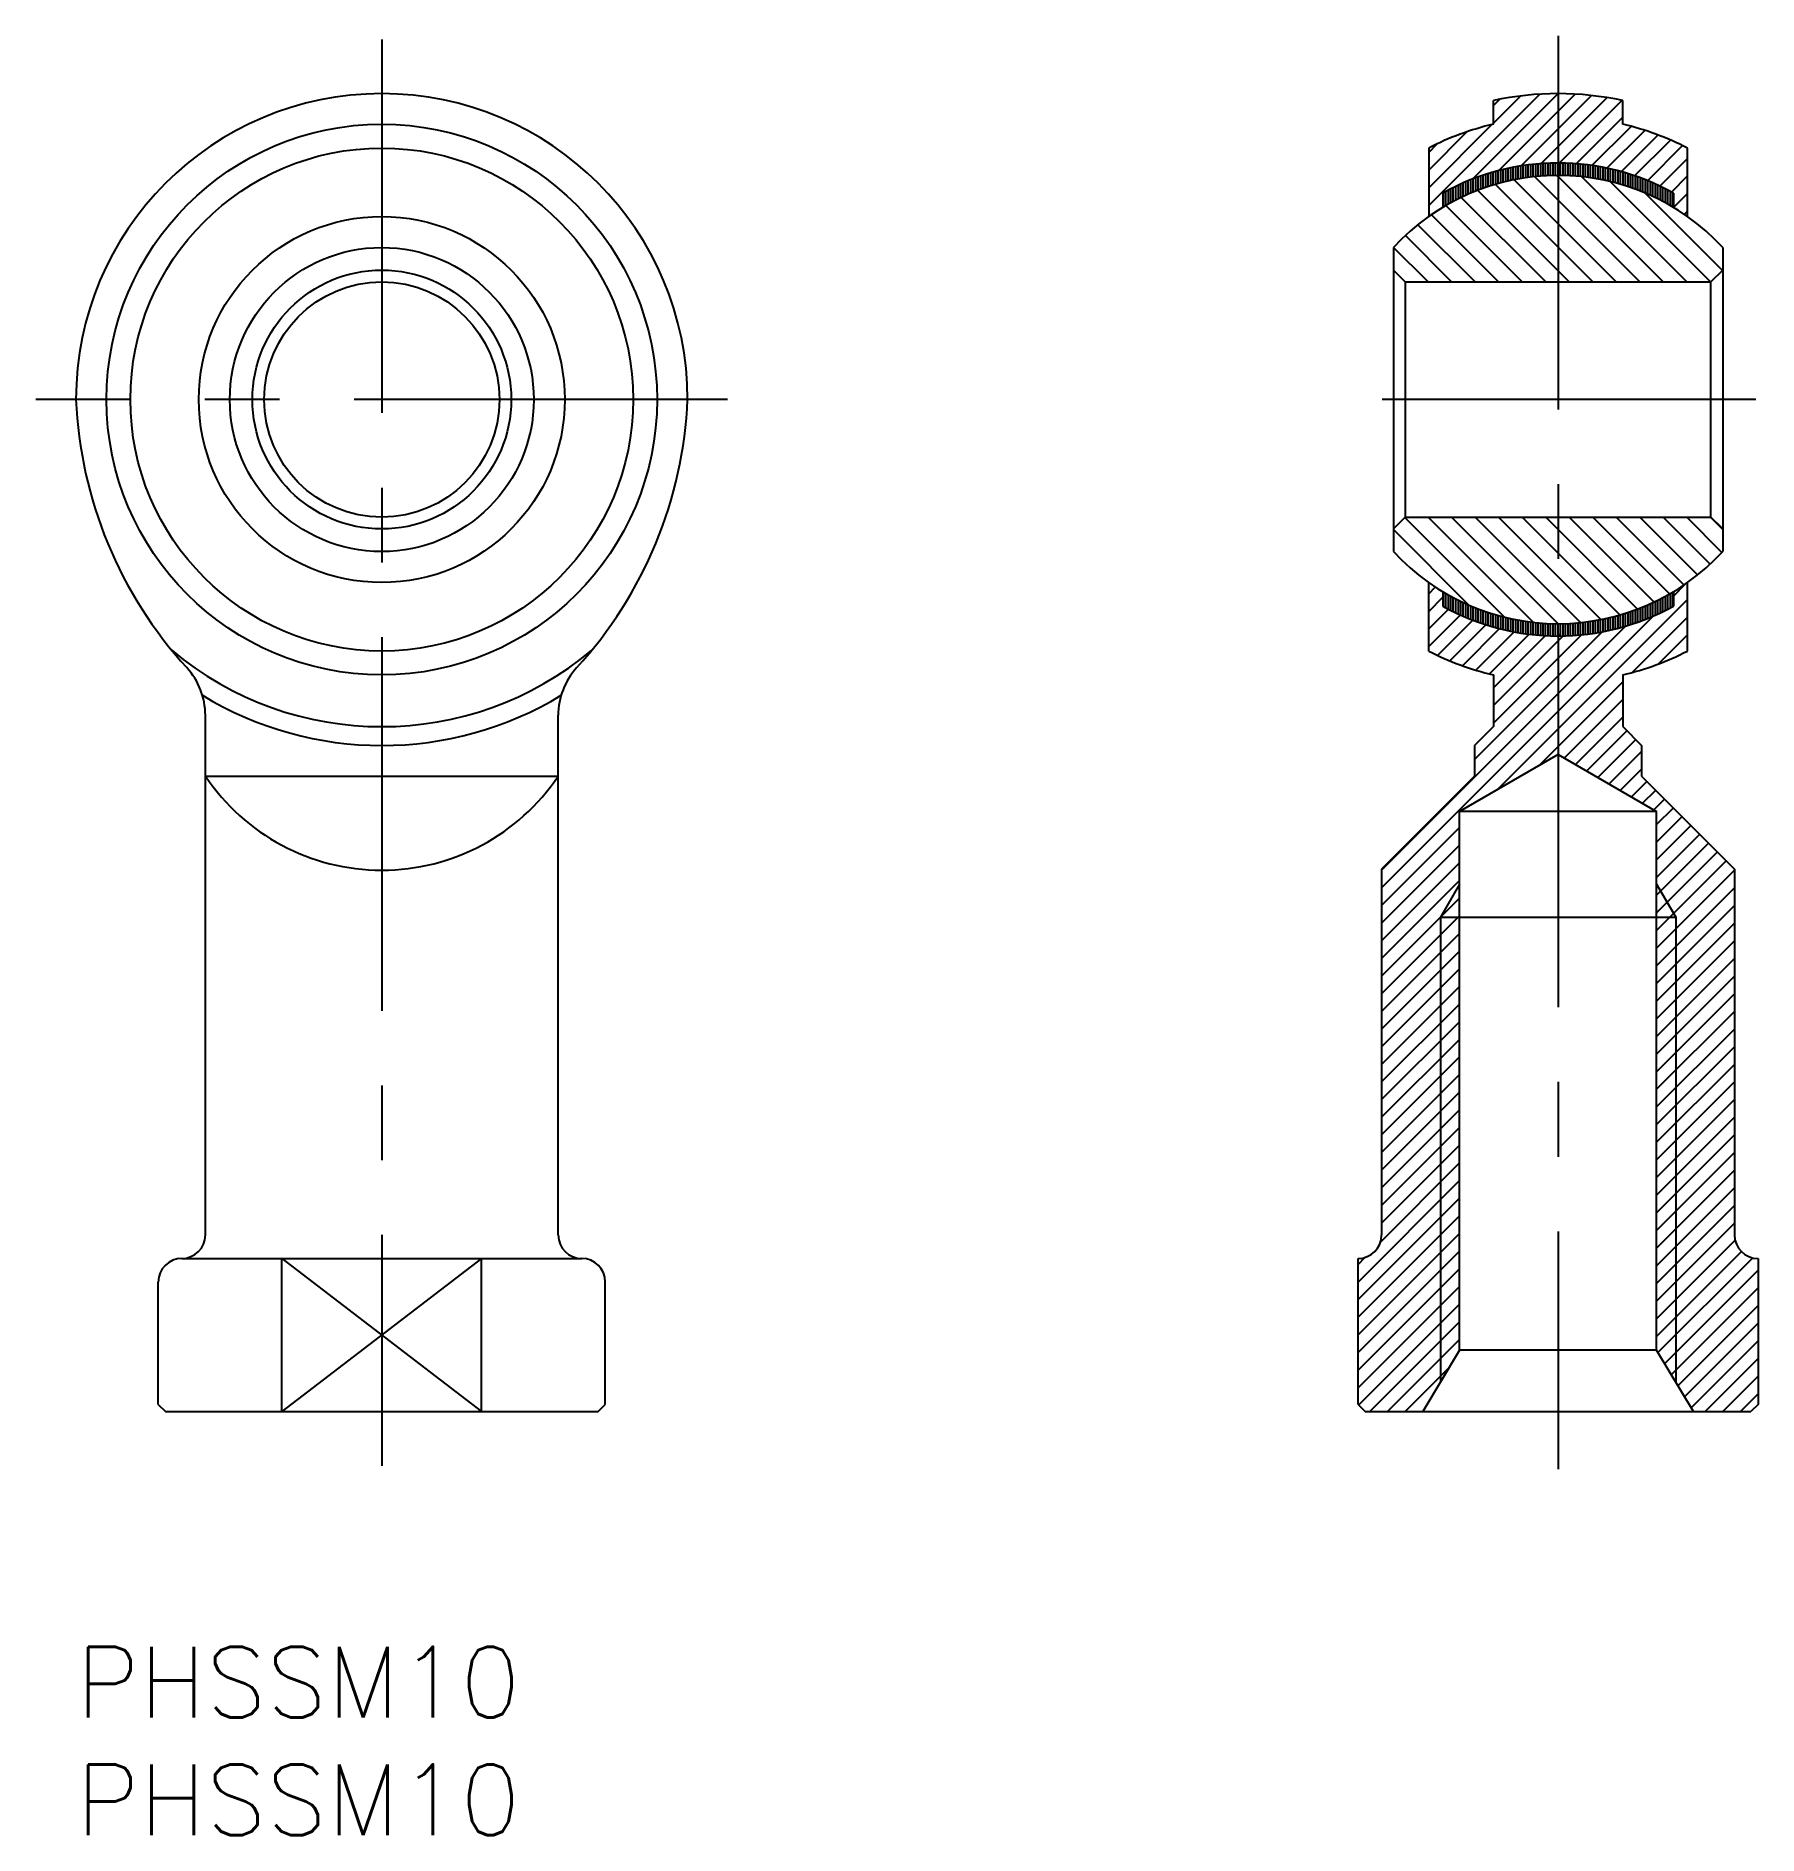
# Model space of a CAD drawing. Extents: x -1.7 to 71.5, y -8 to 68.5.
import ezdxf

# ---------------------------------------------------------------- set-up
doc = ezdxf.new("R2010")
doc.units = 0
doc.header["$LTSCALE"] = 0.5
doc.linetypes.add('CENTER', pattern=[50.8, 31.75, -6.35, 6.35, -6.35])
for name, color, linetype in [('MSM_CENTER', 1, 'CENTER'), ('MSM_CONTINUOUS', 7, 'CONTINUOUS'), ('MSM_NARROW', 5, 'CONTINUOUS'), ('MSM_PART_NUMBER', 7, 'CONTINUOUS')]:
    doc.layers.add(name, color=color, linetype=linetype)
doc.styles.get("Standard").update_dxf_attribs({"font": 'txt.shx', "height": 3, "bigfont": 'bigfont.shx'})

msp = doc.modelspace()

# ---------------------------------------------------------------- linework, layer by layer
at = {"layer": 'MSM_CENTER'}
for p, q in [((13, 68.305), (13, 7.695)), ((63, 68.45), (63, 7.55)), ((27.7, 53), (-1.7, 53)), ((71.4, 53), (54.6, 53))]:
    msp.add_line(p, q, dxfattribs=at)
at = {"layer": 'MSM_CONTINUOUS'}
for p, q in [((60.25, 64.7), (60.25, 65.706)), ((65.75, 64.7), (65.75, 65.706)), ((57.5, 63.687), (57.5, 60.777)), ((68.5, 60.777), (68.5, 63.687)), ((58.1, 61.775), (58.1, 61.168)), ((67.9, 61.775), (67.9, 61.168)), ((56, 59.46), (56, 46.54)), ((70, 59.46), (70, 46.54)), ((56, 58.5), (56.5, 58)), ((70, 58.5), (69.5, 58)), ((56.5, 58), (69.5, 58)), ((56.5, 58), (56.5, 48)), ((69.5, 48), (69.5, 58)), ((56, 47.5), (56.5, 48)), ((56.5, 48), (69.5, 48)), ((70, 47.5), (69.5, 48)), ((57.5, 42.313), (57.5, 45.223)), ((68.5, 42.313), (68.5, 45.223)), ((58.1, 44.832), (58.1, 44.225)), ((67.9, 44.832), (67.9, 44.225)), ((60.25, 41.3), (60.25, 39.1)), ((65.75, 41.3), (65.75, 39.1)), ((5.5, 17.5), (5.5, 39.581)), ((20.5, 17.5), (20.5, 39.581)), ((60.25, 39.1), (59.45, 38.3)), ((65.75, 39.1), (66.55, 38.3)), ((59.45, 38.3), (59.45, 37)), ((66.55, 38.3), (66.55, 37)), ((63, 37.918), (58.812, 35.5)), ((63, 37.918), (67.188, 35.5)), ((5.5, 37), (20.5, 37)), ((59.45, 37), (55.5, 33.05)), ((66.55, 37), (70.5, 33.05)), ((67.188, 35.5), (58.812, 35.5)), ((58.812, 12.598), (58.812, 35.5)), ((67.188, 12.598), (67.188, 35.5)), ((55.5, 33.05), (55.5, 17.5)), ((70.5, 33.05), (70.5, 17.5)), ((58, 31), (68, 31)), ((4.5, 16.5), (4.5, 16.5)), ((4.5, 16.5), (21.5, 16.5)), ((8.757, 10), (8.757, 16.5)), ((17.243, 10), (17.243, 16.5)), ((54.5, 10.3), (54.5, 16.5)), ((71.5, 16.5), (71.5, 10.3)), ((3.5, 10.3), (3.5, 15.5)), ((22.5, 10.3), (22.5, 15.5)), ((58.812, 12.598), (57.25, 10)), ((67.188, 12.598), (58.812, 12.598)), ((68.75, 10), (67.188, 12.598)), ((3.5, 10.3), (3.8, 10)), ((3.8, 10), (22.2, 10)), ((22.2, 10), (22.5, 10.3)), ((54.5, 10.3), (54.8, 10)), ((54.8, 10), (71.2, 10)), ((71.5, 10.3), (71.2, 10))]:
    msp.add_line(p, q, dxfattribs=at)
for radius in [11.7, 10.687, 7.777, 6.46, 5.5, 5]:
    msp.add_circle((13, 53), radius, dxfattribs=at)
for centre, radius, start, end in [((13, 53), 13, 0, 180), ((63, 53), 13, 77.78747, 102.21253), ((63, 53), 12.019, 103.22687, 117.23331), ((63, 53), 12.019, 62.76669, 76.77313), ((63, 53), 10.05, 60.81952, 119.18048), ((63, 53), 9.525, 42.70055, 137.29945), ((17.984, 53.768), 18, 182.44414, 222.49677), ((8.016, 53.768), 18, 317.50323, 357.55586), ((63, 53), 9.525, 222.70055, 317.29945), ((63, 53), 10.05, 240.81952, 299.18048), ((13, 53), 13.9, 230.02345, 309.97655), ((63, 53), 12.019, 242.76669, 256.77313), ((63, 53), 12.019, 283.22687, 297.23331), ((2.5, 39.581), 3, 0, 42.49677), ((23.5, 39.581), 3, 137.50323, 180), ((13, 53), 14.7, 238.76405, 301.23595), ((13, 42.031), 9.031, 213.85503, 326.14497), ((4.5, 17.5), 1, 270, 0), ((21.5, 17.5), 1, 180, 270), ((54.5, 17.5), 1, 270, 0), ((71.5, 17.5), 1, 180, 270), ((4.5, 15.5), 1, 90, 180), ((21.5, 15.5), 1, 0, 90)]:
    msp.add_arc(centre, radius, start, end, dxfattribs=at)
at = {"layer": 'MSM_NARROW'}
for p, q in [((57.5, 61.25), (62.225, 65.975)), ((59.367, 62.367), (63, 66)), ((60.25, 64.75), (61.397, 65.897)), ((60.25, 65.5), (60.504, 65.754)), ((60.478, 62.728), (63.73, 65.98)), ((61.42, 62.92), (64.422, 65.922)), ((62.271, 63.021), (65.082, 65.832)), ((63, 66), (63, 66)), ((63.048, 63.048), (65.713, 65.713)), ((63.767, 63.017), (65.75, 65)), ((57.5, 62), (60.182, 64.682)), ((57.5, 62.75), (59.128, 64.378)), ((64.442, 62.942), (66.107, 64.607)), ((65.079, 62.829), (66.686, 64.436)), ((65.682, 62.682), (67.242, 64.242)), ((57.5, 63.5), (57.862, 63.862)), ((66.255, 62.505), (67.776, 64.026)), ((66.801, 62.301), (68.289, 63.789)), ((60.352, 62.146), (60.352, 62.692)), ((60.458, 62.175), (60.458, 62.723)), ((60.564, 62.204), (60.564, 62.748)), ((60.67, 62.234), (60.67, 62.772)), ((60.776, 62.26), (60.776, 62.796)), ((60.882, 62.283), (60.882, 62.82)), ((60.988, 62.306), (60.988, 62.844)), ((61.094, 62.328), (61.094, 62.868)), ((61.2, 62.351), (61.2, 62.885)), ((61.306, 62.373), (61.306, 62.902)), ((61.412, 62.389), (61.412, 62.919)), ((61.518, 62.405), (61.518, 62.936)), ((61.624, 62.421), (61.624, 62.953)), ((61.73, 62.437), (61.73, 62.969)), ((61.836, 62.453), (61.836, 62.979)), ((61.943, 62.464), (61.943, 62.99)), ((62.049, 62.474), (62.049, 63)), ((62.155, 62.483), (62.155, 63.01)), ((62.261, 62.493), (62.261, 63.02)), ((62.367, 62.502), (62.367, 63.03)), ((62.473, 62.509), (62.473, 63.033)), ((62.579, 62.512), (62.579, 63.037)), ((62.685, 62.516), (62.685, 63.04)), ((62.791, 62.519), (62.791, 63.043)), ((62.897, 62.522), (62.897, 63.047)), ((63.003, 62.525), (63.003, 63.05)), ((63.109, 62.522), (63.109, 63.047)), ((63.215, 62.519), (63.215, 63.043)), ((63.321, 62.515), (63.321, 63.04)), ((63.427, 62.512), (63.427, 63.036)), ((63.534, 62.509), (63.534, 63.033)), ((63.64, 62.502), (63.64, 63.03)), ((63.746, 62.492), (63.746, 63.019)), ((63.852, 62.483), (63.852, 63.009)), ((63.958, 62.473), (63.958, 62.999)), ((64.064, 62.463), (64.064, 62.989)), ((64.17, 62.452), (64.17, 62.979)), ((64.276, 62.436), (64.276, 62.969)), ((64.382, 62.42), (64.382, 62.952)), ((64.488, 62.404), (64.488, 62.935)), ((64.594, 62.388), (64.594, 62.918)), ((64.7, 62.372), (64.7, 62.901)), ((64.806, 62.35), (64.806, 62.884)), ((64.912, 62.327), (64.912, 62.866)), ((65.018, 62.304), (65.018, 62.842)), ((65.125, 62.282), (65.125, 62.818)), ((65.231, 62.259), (65.231, 62.794)), ((65.337, 62.232), (65.337, 62.77)), ((65.443, 62.203), (65.443, 62.746)), ((65.549, 62.173), (65.549, 62.721)), ((65.655, 62.144), (65.655, 62.69)), ((67.323, 62.073), (68.5, 63.25)), ((58.442, 61.36), (58.442, 61.952)), ((58.548, 61.419), (58.548, 62.007)), ((58.655, 61.474), (58.655, 62.061)), ((58.761, 61.525), (58.761, 62.109)), ((58.867, 61.577), (58.867, 62.156)), ((58.973, 61.628), (58.973, 62.202)), ((59.079, 61.679), (59.079, 62.249)), ((59.185, 61.725), (59.185, 62.295)), ((59.291, 61.769), (59.291, 62.339)), ((59.397, 61.813), (59.397, 62.378)), ((59.503, 61.856), (59.503, 62.417)), ((59.609, 61.9), (59.609, 62.455)), ((59.715, 61.939), (59.715, 62.494)), ((59.821, 61.975), (59.821, 62.533)), ((59.927, 62.011), (59.927, 62.567)), ((60.033, 62.048), (60.033, 62.598)), ((60.139, 62.084), (60.139, 62.629)), ((60.245, 62.116), (60.245, 62.66)), ((64.474, 58), (60.335, 62.14)), ((65.474, 58), (61.135, 62.339)), ((66.474, 58), (62.006, 62.469)), ((63, 62.474), (62.951, 62.523)), ((67.474, 58), (63, 62.474)), ((68.474, 58), (64.007, 62.467)), ((69.474, 58), (65.214, 62.26)), ((65.761, 62.114), (65.761, 62.658)), ((65.867, 62.082), (65.867, 62.627)), ((65.973, 62.045), (65.973, 62.596)), ((66.079, 62.009), (66.079, 62.565)), ((66.185, 61.973), (66.185, 62.531)), ((66.291, 61.936), (66.291, 62.492)), ((66.397, 61.897), (66.397, 62.453)), ((66.503, 61.854), (66.503, 62.414)), ((66.609, 61.81), (66.609, 62.376)), ((66.716, 61.766), (66.716, 62.337)), ((66.822, 61.723), (66.822, 62.293)), ((66.928, 61.676), (66.928, 62.246)), ((67.034, 61.625), (67.034, 62.199)), ((67.14, 61.574), (67.14, 62.153)), ((67.246, 61.522), (67.246, 62.106)), ((67.352, 61.471), (67.352, 62.058)), ((67.458, 61.415), (67.458, 62.003)), ((67.564, 61.356), (67.564, 61.948)), ((67.817, 61.817), (68.5, 62.5)), ((58.124, 61.181), (58.124, 61.787)), ((58.23, 61.241), (58.23, 61.842)), ((61.474, 58), (58.232, 61.242)), ((58.336, 61.3), (58.336, 61.897)), ((62.474, 58), (58.885, 61.589)), ((63.474, 58), (59.586, 61.888)), ((69.987, 58.487), (66.703, 61.772)), ((67.67, 61.297), (67.67, 61.893)), ((67.776, 61.237), (67.776, 61.839)), ((67.882, 61.178), (67.882, 61.784)), ((67.911, 61.161), (68.5, 61.75)), ((59.474, 58), (57.046, 60.429)), ((60.474, 58), (57.62, 60.854)), ((68.367, 60.867), (68.5, 61)), ((58.474, 58), (56.508, 59.966)), ((57.474, 58), (56.007, 59.467)), ((59.206, 44.269), (56, 47.474)), ((60.719, 43.755), (56.487, 47.987)), ((61.936, 43.538), (57.474, 48)), ((62.999, 43.475), (58.474, 48)), ((63.952, 43.523), (59.474, 48)), ((64.823, 43.652), (60.474, 48)), ((65.625, 43.849), (61.474, 48)), ((66.376, 44.098), (62.474, 48)), ((67.08, 44.394), (63.474, 48)), ((67.735, 44.739), (64.474, 48)), ((68.35, 45.125), (65.474, 48)), ((68.926, 45.549), (66.474, 48)), ((69.465, 46.01), (67.474, 48)), ((69.967, 46.507), (68.474, 48)), ((70, 47.474), (69.474, 48)), ((67.9, 44.65), (68.417, 45.167)), ((57.5, 44.75), (57.782, 45.032)), ((57.5, 44), (58.1, 44.6)), ((58.124, 44.213), (58.124, 44.819)), ((58.23, 44.158), (58.23, 44.759)), ((58.336, 44.103), (58.336, 44.7)), ((58.442, 44.048), (58.442, 44.64)), ((58.548, 43.993), (58.548, 44.581)), ((58.655, 43.939), (58.655, 44.526)), ((58.761, 43.891), (58.761, 44.475)), ((58.867, 43.844), (58.867, 44.423)), ((58.973, 43.798), (58.973, 44.372)), ((60.44, 36.44), (68.5, 44.5)), ((67.034, 43.801), (67.034, 44.375)), ((67.14, 43.847), (67.14, 44.426)), ((67.246, 43.894), (67.246, 44.478)), ((67.352, 43.942), (67.352, 44.529)), ((67.458, 43.997), (67.458, 44.585)), ((67.564, 44.052), (67.564, 44.644)), ((67.67, 44.107), (67.67, 44.703)), ((67.776, 44.161), (67.776, 44.763)), ((67.882, 44.216), (67.882, 44.822)), ((55.5, 32.25), (67.054, 43.804)), ((57.5, 43.25), (58.347, 44.097)), ((57.5, 42.5), (58.851, 43.851)), ((57.88, 42.13), (59.379, 43.629)), ((59.079, 43.751), (59.079, 44.321)), ((59.185, 43.705), (59.185, 44.275)), ((59.291, 43.661), (59.291, 44.231)), ((59.397, 43.622), (59.397, 44.187)), ((59.503, 43.583), (59.503, 44.144)), ((59.609, 43.545), (59.609, 44.1)), ((59.715, 43.506), (59.715, 44.061)), ((59.821, 43.467), (59.821, 44.025)), ((59.927, 43.433), (59.927, 43.989)), ((60.033, 43.402), (60.033, 43.952)), ((60.139, 43.371), (60.139, 43.916)), ((60.245, 43.34), (60.245, 43.884)), ((60.352, 43.308), (60.352, 43.854)), ((60.458, 43.277), (60.458, 43.825)), ((60.564, 43.252), (60.564, 43.796)), ((60.67, 43.228), (60.67, 43.766)), ((60.776, 43.204), (60.776, 43.74)), ((60.882, 43.18), (60.882, 43.717)), ((60.988, 43.156), (60.988, 43.694)), ((61.094, 43.132), (61.094, 43.672)), ((61.2, 43.115), (61.2, 43.649)), ((61.306, 43.098), (61.306, 43.627)), ((61.412, 43.081), (61.412, 43.611)), ((61.518, 43.064), (61.518, 43.595)), ((61.624, 43.047), (61.624, 43.579)), ((64.382, 43.048), (64.382, 43.58)), ((64.488, 43.065), (64.488, 43.596)), ((64.594, 43.082), (64.594, 43.612)), ((64.7, 43.099), (64.7, 43.628)), ((64.806, 43.116), (64.806, 43.65)), ((64.912, 43.134), (64.912, 43.673)), ((65.018, 43.158), (65.018, 43.696)), ((65.125, 43.182), (65.125, 43.718)), ((65.231, 43.206), (65.231, 43.741)), ((65.337, 43.23), (65.337, 43.768)), ((65.443, 43.254), (65.443, 43.797)), ((65.549, 43.279), (65.549, 43.827)), ((65.655, 43.31), (65.655, 43.856)), ((65.761, 43.342), (65.761, 43.886)), ((65.867, 43.373), (65.867, 43.918)), ((65.973, 43.404), (65.973, 43.955)), ((66.079, 43.435), (66.079, 43.991)), ((66.156, 41.406), (68.5, 43.75)), ((66.185, 43.469), (66.185, 44.027)), ((66.291, 43.508), (66.291, 44.064)), ((66.397, 43.547), (66.397, 44.103)), ((66.503, 43.586), (66.503, 44.146)), ((66.609, 43.624), (66.609, 44.19)), ((66.716, 43.663), (66.716, 44.234)), ((66.822, 43.707), (66.822, 44.277)), ((66.928, 43.754), (66.928, 44.324)), ((55.5, 33), (65.868, 43.368)), ((58.4, 41.9), (59.932, 43.432)), ((58.941, 41.691), (60.514, 43.264)), ((59.45, 37.7), (64.877, 43.127)), ((59.504, 41.504), (61.127, 43.127)), ((60.091, 41.341), (61.776, 43.026)), ((60.25, 39.25), (64, 43)), ((60.25, 40.75), (62.467, 42.967)), ((60.25, 40), (63.202, 42.952)), ((61.73, 43.031), (61.73, 43.563)), ((61.836, 43.021), (61.836, 43.547)), ((61.943, 43.01), (61.943, 43.536)), ((62.049, 43), (62.049, 43.526)), ((62.155, 42.99), (62.155, 43.517)), ((62.261, 42.98), (62.261, 43.507)), ((62.367, 42.97), (62.367, 43.498)), ((62.473, 42.967), (62.473, 43.491)), ((62.579, 42.963), (62.579, 43.488)), ((62.685, 42.96), (62.685, 43.484)), ((62.791, 42.957), (62.791, 43.481)), ((62.897, 42.953), (62.897, 43.478)), ((63.003, 42.95), (63.003, 43.475)), ((63.109, 42.953), (63.109, 43.478)), ((63.215, 42.957), (63.215, 43.481)), ((63.321, 42.96), (63.321, 43.485)), ((63.427, 42.964), (63.427, 43.488)), ((63.534, 42.967), (63.534, 43.491)), ((63.64, 42.97), (63.64, 43.498)), ((63.746, 42.981), (63.746, 43.508)), ((63.852, 42.991), (63.852, 43.517)), ((63.958, 43.001), (63.958, 43.527)), ((64.064, 43.011), (64.064, 43.537)), ((64.17, 43.021), (64.17, 43.548)), ((64.276, 43.031), (64.276, 43.564)), ((67.267, 41.767), (68.5, 43)), ((62.214, 37.464), (65.75, 41)), ((63.265, 37.765), (65.75, 40.25)), ((63.74, 37.49), (65.75, 39.5)), ((64.216, 37.216), (65.925, 38.925)), ((64.691, 36.941), (66.3, 38.55)), ((65.167, 36.667), (66.55, 38.05)), ((65.642, 36.392), (66.55, 37.3)), ((66.118, 36.118), (66.775, 36.775)), ((66.593, 35.843), (67.15, 36.4)), ((67.069, 35.569), (67.525, 36.025)), ((67.188, 34.938), (67.9, 35.65)), ((67.188, 34.188), (68.275, 35.275)), ((55.5, 31.5), (58.812, 34.812)), ((67.188, 33.438), (68.65, 34.9)), ((67.188, 32.688), (69.025, 34.525)), ((55.5, 30.75), (58.812, 34.062)), ((67.188, 31.938), (69.4, 34.15)), ((67.188, 31.188), (69.775, 33.775)), ((55.5, 30), (58.812, 33.312)), ((67.188, 30.438), (70.15, 33.4)), ((67.188, 29.688), (70.5, 33)), ((55.5, 29.25), (58.812, 32.562)), ((58.812, 32.406), (58, 31)), ((67.188, 32.406), (68, 31)), ((67.188, 28.938), (70.5, 32.25)), ((55.5, 28.5), (58.812, 31.812)), ((67.188, 28.188), (70.5, 31.5)), ((55.5, 27.75), (58.812, 31.062)), ((58, 31), (58, 11.247)), ((67.188, 27.438), (70.5, 30.75)), ((68, 31), (68, 11.247)), ((55.5, 27), (58.812, 30.312)), ((67.188, 26.688), (70.5, 30)), ((55.5, 26.25), (58.812, 29.562)), ((67.188, 25.938), (70.5, 29.25)), ((55.5, 25.5), (58.812, 28.812)), ((67.188, 25.188), (70.5, 28.5)), ((55.5, 24.75), (58.812, 28.062)), ((67.188, 24.438), (70.5, 27.75)), ((55.5, 24), (58.812, 27.312)), ((67.188, 23.688), (70.5, 27)), ((55.5, 23.25), (58.812, 26.562)), ((67.188, 22.938), (70.5, 26.25)), ((55.5, 22.5), (58.812, 25.812)), ((67.188, 22.188), (70.5, 25.5)), ((55.5, 21.75), (58.812, 25.062)), ((67.188, 21.438), (70.5, 24.75)), ((55.5, 21), (58.812, 24.312)), ((67.188, 20.688), (70.5, 24)), ((55.5, 20.25), (58.812, 23.562)), ((67.188, 19.938), (70.5, 23.25)), ((55.5, 19.5), (58.812, 22.812)), ((67.188, 19.188), (70.5, 22.5)), ((55.5, 18.75), (58.812, 22.062)), ((67.188, 18.438), (70.5, 21.75)), ((55.5, 18), (58.812, 21.312)), ((67.188, 17.688), (70.5, 21)), ((55.449, 17.199), (58.812, 20.562)), ((67.188, 16.938), (70.5, 20.25)), ((54.5, 15.5), (58.812, 19.812)), ((67.188, 16.188), (70.5, 19.5)), ((54.5, 14.75), (58.812, 19.062)), ((67.188, 15.438), (70.5, 18.75)), ((54.5, 14), (58.812, 18.312)), ((67.188, 14.688), (70.5, 18)), ((54.5, 13.25), (58.812, 17.562)), ((67.188, 13.938), (70.528, 17.278)), ((8.757, 16.5), (17.243, 10)), ((17.243, 16.5), (8.757, 10)), ((54.5, 12.5), (58.812, 16.812)), ((54.5, 16.25), (54.801, 16.551)), ((54.5, 11.75), (58.812, 16.062)), ((67.188, 13.188), (70.793, 16.793)), ((67.248, 12.498), (71.278, 16.528)), ((54.5, 11), (58.812, 15.312)), ((67.53, 12.03), (71.5, 16)), ((54.525, 10.275), (58.812, 14.562)), ((67.811, 11.561), (71.5, 15.25)), ((55, 10), (58.812, 13.812)), ((68.093, 11.093), (71.5, 14.5)), ((55.75, 10), (58.812, 13.062)), ((68.375, 10.625), (71.5, 13.75)), ((68.656, 10.156), (71.5, 13)), ((69.25, 10), (71.5, 12.25)), ((56.5, 10), (58.381, 11.881)), ((70, 10), (71.5, 11.5)), ((70.75, 10), (71.5, 10.75))]:
    msp.add_line(p, q, dxfattribs=at)

# ---------------------------------------------------------------- texts
at = {"layer": 'MSM_PART_NUMBER'}
for p in [(0, -3), (0, -8)]:
    msp.add_text('PHSSM10', height=3, dxfattribs=at).set_placement(p)

doc.saveas('drawing.dxf')
